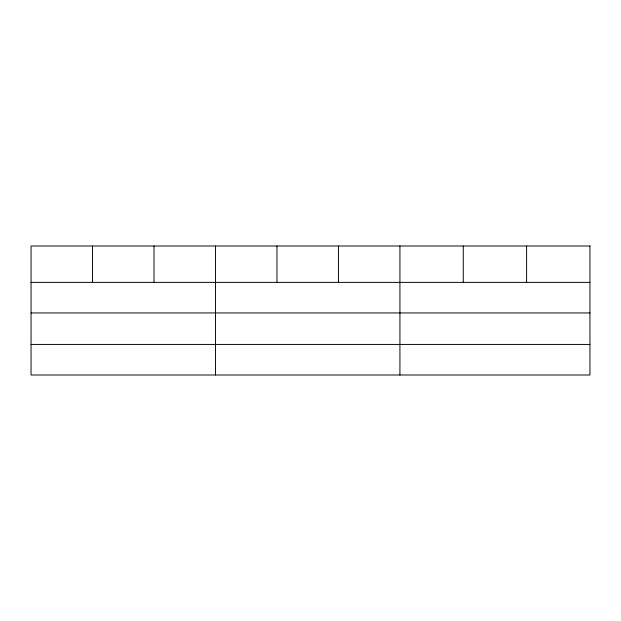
<?xml version="1.0" encoding="UTF-8"?>
<svg xmlns="http://www.w3.org/2000/svg" width="621" height="621" viewBox="0 0 621 621"><rect width="100%" height="100%" fill="white"/><g stroke="black" fill="none" stroke-linecap="round" stroke-linejoin="round"><path stroke-width="0.93" d="M31.05 282.369L589.95 282.369M31.05 312.937L589.95 312.937M31.05 344.43L589.95 344.43M526.608 246.001L526.608 282.369M463.266 246.001L463.266 282.369M399.924 246.001L399.924 374.999M338.445 246.001L338.445 282.369M276.966 246.001L276.966 282.369M215.487 246.001L215.487 374.999M154.008 246.001L154.008 282.369M92.529 246.001L92.529 282.369M589.95 246.001L31.05 246.001L31.05 374.999L589.95 374.999L589.95 246.001"/></g></svg>
